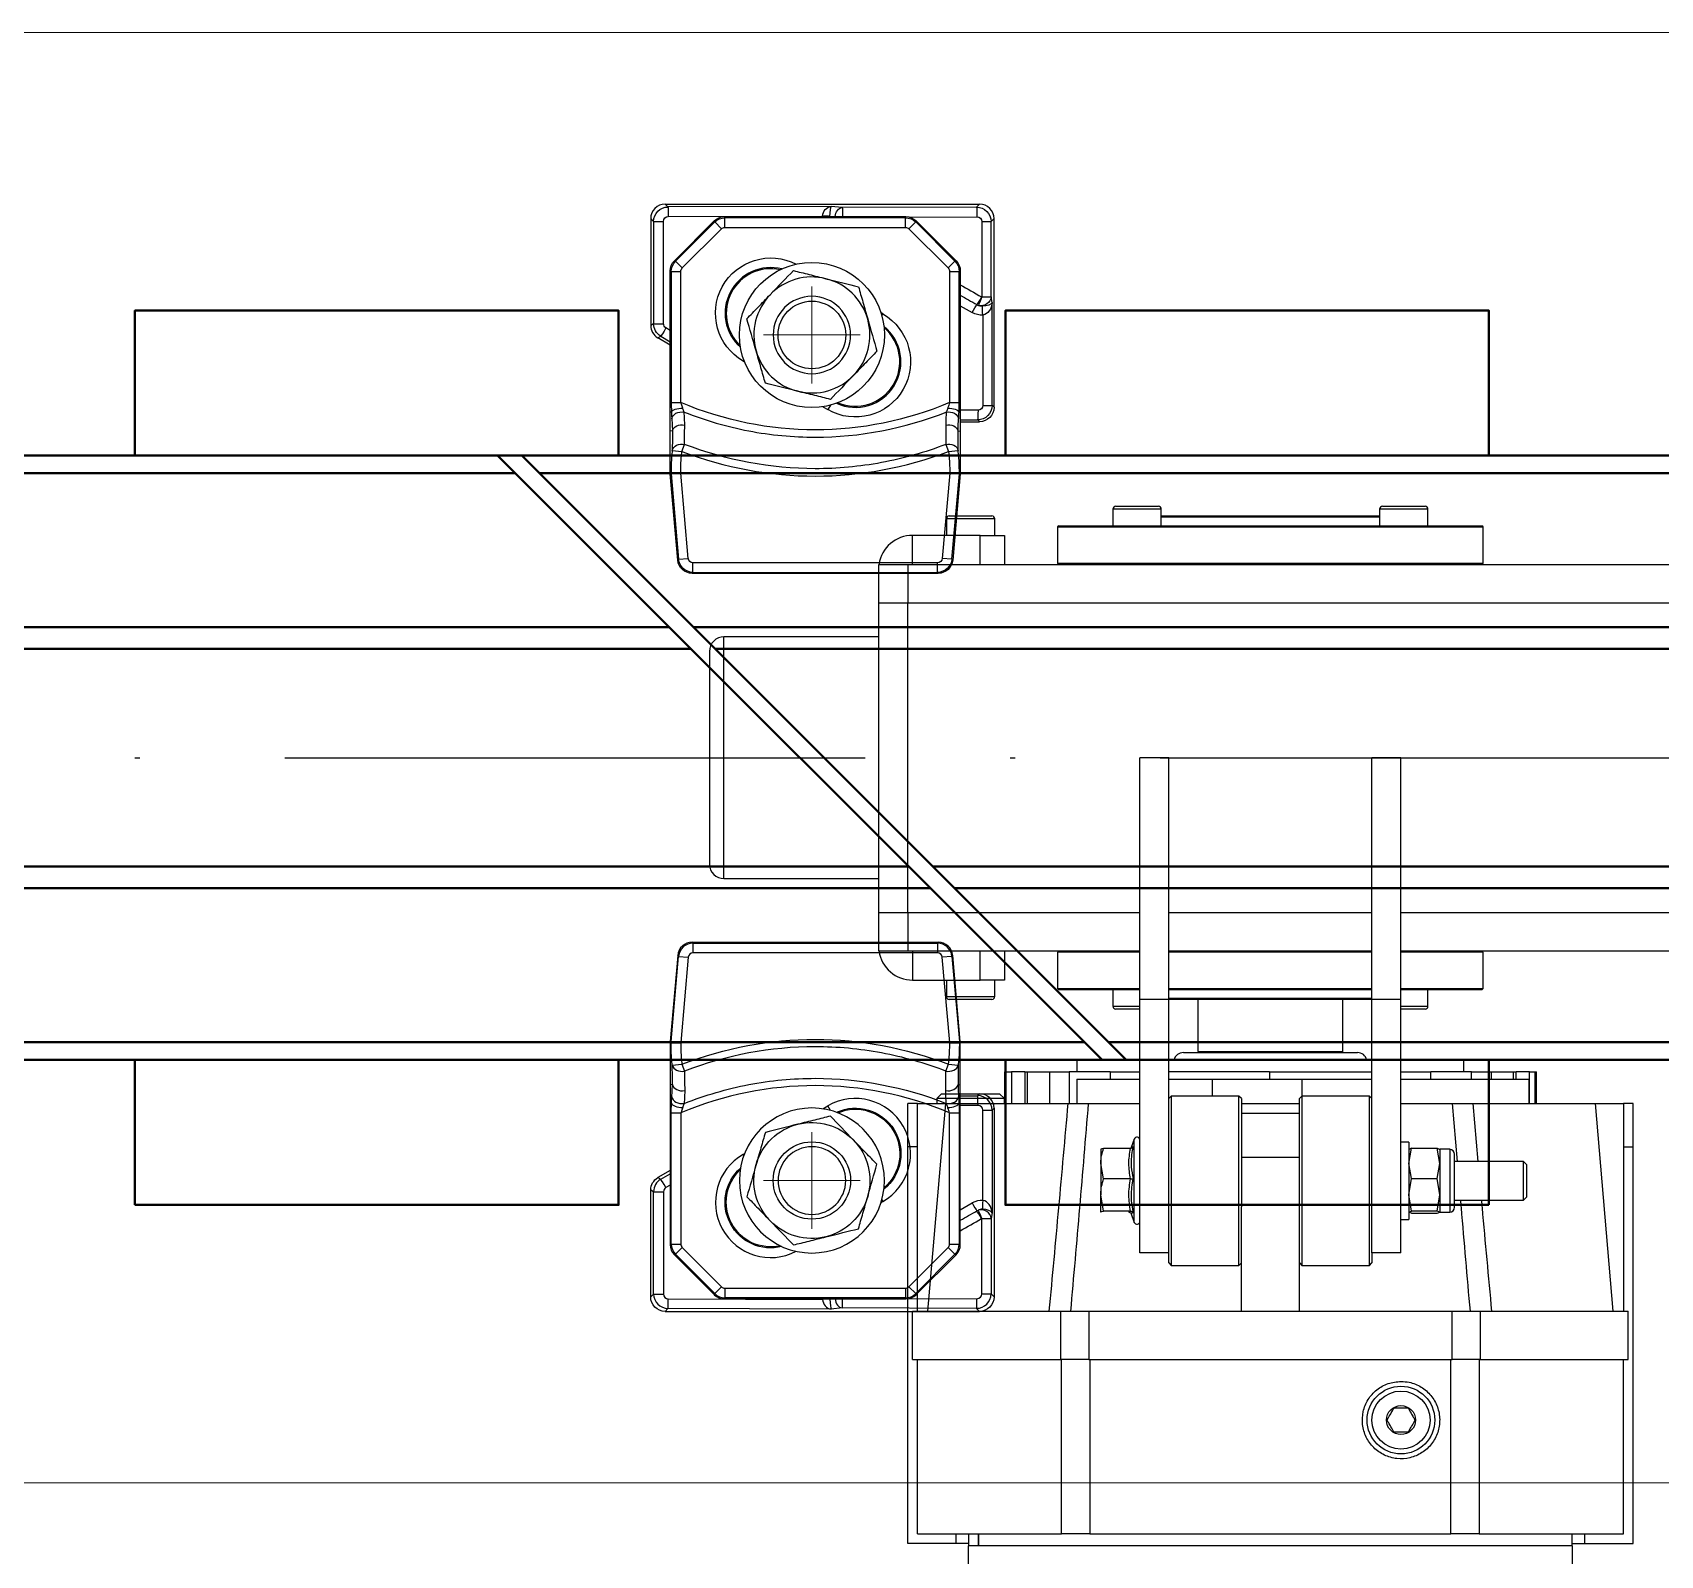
# Model space of a CAD drawing. Header units: centimetres. Extents: x 470464 to 524273, y 49611 to 59074.
# Drawn here: x 487989.63 to 488023.29, y 54391.06 to 54422.56 of the extents above; entities that cross this region are included whole.
import ezdxf

# ---------------------------------------------------------------- set-up
doc = ezdxf.new("R2010")
doc.units = ezdxf.units.CM
doc.header["$MEASUREMENT"] = 0
for name, pattern in [('1244_Aselsan_MIUM_3000$0$ACAD_ISO10W100', [18, 12, -3, 0, -3]), ('ACAD_ISO08W100', [36, 24, -3, 6, -3]), ('CHAIN', [0.3543, 0.2362, -0.0295, 0.0591, -0.0295]), ('XKITLINE00', [0])]:
    doc.linetypes.add(name, pattern=pattern)
for name, color, linetype, lineweight in [('1', 7, 'Continuous', 25), ('AAA_EKSEN', 1, 'ACAD_ISO08W100', 9), ('S-COLS-CONC', 4, 'Continuous', 40)]:
    doc.layers.add(name, color=color, linetype=linetype, lineweight=lineweight)
doc.layers.add('vinç', color=7, linetype='Continuous')

# ---------------------------------------------------------------- blocks, each defined once
blk = doc.blocks.new('DTYTJYJGHDTRHTRHTRF')
at = {"color": 2, "linetype": 'Continuous', "lineweight": 25}
for p, q in [((427135.418, 71668.991), (427135.418, 71706.499)), ((427136.218, 71706.499), (427136.218, 71668.991)), ((427142.618, 71679.191), (427142.618, 71706.499)), ((427143.418, 71706.499), (427143.418, 71679.191)), ((427147.468, 71683.991), (427146.568, 71683.991)), ((427146.568, 71683.991), (427146.568, 71683.791)), ((427146.568, 71683.791), (427150.868, 71683.791)), ((427147.468, 71683.791), (427147.468, 71683.991)), ((427155.668, 71683.991), (427147.468, 71683.991)), ((427151.868, 71683.891), (427150.868, 71683.891)), ((427150.868, 71680.825), (427150.868, 71683.891)), ((427151.868, 71680.825), (427151.868, 71683.891)), ((427155.468, 71683.791), (427151.868, 71683.791)), ((427155.468, 71680.81), (427155.468, 71683.791)), ((427155.668, 71682.991), (427155.668, 71683.991)), ((427150.868, 71683.58), (427146.568, 71683.213)), ((427146.568, 71680.674), (427146.568, 71683.213)), ((427155.668, 71682.991), (427155.468, 71682.991)), ((427155.718, 71682.733), (427155.468, 71682.733)), ((427155.718, 71682.733), (427155.468, 71682.733)), ((427155.668, 71682.733), (427155.668, 71682.991)), ((427155.718, 71682.741), (427155.718, 71670.241)), ((427156.118, 71682.741), (427155.718, 71682.741)), ((427155.718, 71682.733), (427155.718, 71670.455)), ((427145.918, 71681.96), (427145.918, 71681.991)), ((427146.568, 71681.991), (427145.918, 71681.991)), ((427145.918, 71681.96), (427146.568, 71681.96)), ((427145.918, 71681.848), (427145.918, 71681.96)), ((427146.568, 71681.848), (427145.918, 71681.848)), ((427145.918, 71681.848), (427145.918, 71681.572)), ((427146.068, 71679.191), (427146.068, 71681.842)), ((427146.568, 71681.842), (427146.068, 71681.842)), ((427147.837, 71681.791), (427147.768, 71681.722)), ((427147.768, 71681.722), (427147.768, 71680.301)), ((427148.568, 71681.722), (427147.768, 71681.722)), ((427148.499, 71681.791), (427147.837, 71681.791)), ((427148.568, 71681.722), (427148.499, 71681.791)), ((427148.568, 71680.301), (427148.568, 71681.722)), ((427145.918, 71681.52), (427145.918, 71681.572)), ((427146.068, 71681.572), (427145.918, 71681.572)), ((427145.918, 71681.057), (427145.918, 71681.52)), ((427146.068, 71681.52), (427145.918, 71681.52)), ((427145.918, 71680.651), (427145.918, 71681.057)), ((427145.918, 71681.057), (427146.068, 71681.057)), ((427134.643, 71680.891), (427134.618, 71680.866)), ((427134.618, 71672.116), (427134.618, 71680.866)), ((427134.643, 71672.091), (427134.643, 71680.891)), ((427135.393, 71680.891), (427134.643, 71680.891)), ((427135.393, 71672.091), (427135.393, 71680.891)), ((427135.393, 71680.891), (427135.418, 71680.866)), ((427135.418, 71672.116), (427135.418, 71680.866)), ((427143.443, 71680.891), (427143.418, 71680.866)), ((427143.443, 71680.891), (427143.443, 71679.191)), ((427144.193, 71680.891), (427143.443, 71680.891)), ((427144.193, 71679.191), (427144.193, 71680.891)), ((427144.218, 71680.866), (427144.193, 71680.891)), ((427144.218, 71680.866), (427144.218, 71679.7)), ((427146.568, 71680.674), (427147.768, 71680.781)), ((427150.868, 71680.825), (427151.868, 71680.825)), ((427150.868, 71680.249), (427150.868, 71680.825)), ((427151.868, 71680.825), (427151.868, 71680.249)), ((427151.868, 71680.81), (427155.468, 71680.81)), ((427155.468, 71680.81), (427155.468, 71680.224)), ((427145.668, 71679.191), (427145.668, 71680.491)), ((427145.918, 71680.491), (427145.668, 71680.491)), ((427145.918, 71680.651), (427145.918, 71679.805)), ((427146.068, 71680.651), (427145.918, 71680.651)), ((427146.568, 71680.259), (427146.568, 71680.674)), ((427147.768, 71680.36), (427146.568, 71680.259)), ((427146.568, 71679.191), (427146.568, 71680.259)), ((427147.518, 71680.199), (427148.818, 71680.199)), ((427147.518, 71680.199), (427147.518, 71679.995)), ((427148.818, 71679.995), (427148.818, 71680.199)), ((427151.868, 71680.249), (427150.868, 71680.249)), ((427150.868, 71672.733), (427150.868, 71680.249)), ((427151.868, 71672.733), (427151.868, 71680.249)), ((427155.468, 71680.224), (427151.868, 71680.224)), ((427155.468, 71672.758), (427155.468, 71680.224)), ((427134.278, 71679.749), (427134.278, 71678.816)), ((427134.618, 71679.749), (427134.278, 71679.749)), ((427144.558, 71679.749), (427144.218, 71679.749)), ((427144.218, 71679.7), (427144.218, 71679.466)), ((427144.558, 71679.191), (427144.558, 71679.749)), ((427146.068, 71679.805), (427145.918, 71679.805)), ((427145.918, 71679.191), (427145.918, 71679.805)), ((427145.918, 71679.805), (427145.918, 71679.805)), ((427146.068, 71679.805), (427145.918, 71679.805)), ((427147.81, 71679.995), (427147.497, 71679.937)), ((427147.497, 71679.937), (427147.519, 71679.995)), ((427147.497, 71679.409), (427147.497, 71679.937)), ((427147.518, 71679.995), (427147.81, 71679.995)), ((427148.123, 71679.937), (427147.81, 71679.995)), ((427147.81, 71679.995), (427148.459, 71679.995)), ((427148.459, 71679.995), (427148.123, 71679.937)), ((427148.123, 71679.409), (427148.123, 71679.937)), ((427148.459, 71679.995), (427148.817, 71679.995)), ((427148.794, 71679.937), (427148.459, 71679.995)), ((427148.817, 71679.995), (427148.794, 71679.937)), ((427148.794, 71679.937), (427148.794, 71679.409)), ((427148.84, 71679.937), (427148.817, 71679.995)), ((427148.84, 71679.409), (427148.84, 71679.937)), ((427134.218, 71678.868), (427134.218, 71679.689)), ((427144.218, 71679.466), (427144.218, 71679.191)), ((427144.618, 71679.689), (427144.618, 71679.249)), ((427147.81, 71679.351), (427147.497, 71679.409)), ((427147.497, 71679.409), (427147.519, 71679.351)), ((427148.123, 71679.409), (427147.81, 71679.351)), ((427148.459, 71679.351), (427148.123, 71679.409)), ((427148.794, 71679.409), (427148.459, 71679.351)), ((427148.817, 71679.351), (427148.794, 71679.409)), ((427148.84, 71679.409), (427148.817, 71679.351)), ((427139.418, 71679.191), (427139.418, 71678.591)), ((427144.418, 71679.191), (427139.418, 71679.191)), ((427144.418, 71679.191), (427144.418, 71678.591)), ((427148.658, 71679.191), (427144.418, 71679.191)), ((427144.618, 71679.249), (427144.618, 71679.191)), ((427147.368, 71679.351), (427148.968, 71679.351)), ((427147.368, 71679.351), (427147.368, 71679.191)), ((427148.658, 71679.191), (427148.658, 71678.591)), ((427149.658, 71679.191), (427148.658, 71679.191)), ((427148.968, 71679.191), (427148.968, 71679.351)), ((427149.658, 71679.191), (427149.658, 71678.591)), ((427134.218, 71678.809), (427134.218, 71678.868)), ((427134.278, 71678.816), (427134.278, 71678.749)), ((427134.278, 71678.749), (427134.618, 71678.749)), ((427134.418, 71674.234), (427134.418, 71678.749)), ((427134.443, 71678.749), (427134.443, 71674.234)), ((427144.418, 71678.591), (427139.418, 71678.591)), ((427142.618, 71674.391), (427142.618, 71678.591)), ((427143.418, 71678.591), (427143.418, 71674.391)), ((427143.443, 71678.591), (427143.443, 71674.391)), ((427144.193, 71674.391), (427144.193, 71678.591)), ((427144.218, 71678.591), (427144.218, 71674.391)), ((427144.393, 71674.391), (427144.393, 71678.591)), ((427148.658, 71678.591), (427144.418, 71678.591)), ((427144.418, 71678.591), (427144.418, 71674.391)), ((427145.668, 71674.391), (427145.668, 71678.591)), ((427145.918, 71676.475), (427145.918, 71678.591)), ((427146.068, 71677.141), (427146.068, 71678.591)), ((427146.468, 71678.591), (427146.418, 71678.541)), ((427146.418, 71678.541), (427146.418, 71677.141)), ((427149.918, 71678.541), (427146.418, 71678.541)), ((427149.658, 71678.591), (427148.658, 71678.591)), ((427149.658, 71678.591), (427149.868, 71678.591)), ((427149.918, 71678.541), (427149.868, 71678.591)), ((427149.918, 71677.141), (427149.918, 71678.541)), ((427145.518, 71674.691), (427145.518, 71678.291)), ((427145.493, 71677.991), (427144.418, 71677.991)), ((427145.493, 71676.491), (427145.493, 71677.991)), ((427145.518, 71677.966), (427145.493, 71677.991)), ((427146.068, 71675.288), (427146.068, 71677.141)), ((427146.068, 71677.141), (427146.419, 71677.141)), ((427146.418, 71677.141), (427146.468, 71677.091)), ((427146.418, 71677.141), (427149.918, 71677.141)), ((427148.71, 71677.091), (427146.468, 71677.091)), ((427146.568, 71675.891), (427146.568, 71677.091)), ((427146.768, 71675.891), (427146.768, 71677.091)), ((427147.681, 71675.891), (427147.681, 71677.091)), ((427150.868, 71677.091), (427148.71, 71677.091)), ((427149.868, 71677.091), (427149.918, 71677.141)), ((427145.493, 71674.991), (427145.493, 71676.491)), ((427145.918, 71676.475), (427146.068, 71676.475)), ((427145.918, 71676.475), (427145.918, 71674.391)), ((427146.468, 71675.891), (427146.418, 71675.841)), ((427146.418, 71675.841), (427146.418, 71674.441)), ((427149.918, 71675.841), (427146.418, 71675.841)), ((427146.468, 71675.891), (427148.71, 71675.891)), ((427150.868, 71675.891), (427148.71, 71675.891)), ((427149.918, 71675.841), (427149.868, 71675.891)), ((427149.918, 71674.441), (427149.918, 71675.841)), ((427144.418, 71674.991), (427145.493, 71674.991)), ((427145.493, 71674.991), (427145.518, 71675.016)), ((427146.068, 71674.391), (427146.068, 71675.288)), ((427146.068, 71675.288), (427146.418, 71675.288)), ((427139.418, 71674.391), (427139.418, 71673.791)), ((427144.418, 71674.391), (427139.418, 71674.391)), ((427144.418, 71674.391), (427144.418, 71673.791)), ((427148.658, 71674.391), (427144.418, 71674.391)), ((427146.418, 71674.441), (427146.468, 71674.391)), ((427146.418, 71674.441), (427149.918, 71674.441)), ((427148.658, 71674.391), (427148.658, 71673.791)), ((427149.658, 71674.391), (427148.658, 71674.391)), ((427149.658, 71674.391), (427149.658, 71673.791)), ((427149.868, 71674.391), (427149.658, 71674.391)), ((427149.868, 71674.391), (427149.918, 71674.441)), ((427134.218, 71673.353), (427134.218, 71674.174)), ((427134.278, 71674.234), (427134.278, 71673.301)), ((427134.618, 71674.234), (427134.278, 71674.234)), ((427144.418, 71673.791), (427139.418, 71673.791)), ((427142.618, 71668.991), (427142.618, 71673.791)), ((427143.418, 71673.791), (427143.418, 71668.991)), ((427143.443, 71673.791), (427143.443, 71672.091)), ((427144.193, 71672.091), (427144.193, 71673.791)), ((427144.218, 71673.791), (427144.218, 71673.517)), ((427148.658, 71673.791), (427144.418, 71673.791)), ((427144.558, 71673.734), (427144.558, 71673.791)), ((427144.558, 71673.234), (427144.558, 71673.734)), ((427144.618, 71673.791), (427144.618, 71673.294)), ((427145.668, 71672.491), (427145.668, 71673.791)), ((427145.918, 71673.175), (427145.918, 71673.791)), ((427146.068, 71672.491), (427146.068, 71673.791)), ((427146.568, 71672.724), (427146.568, 71673.791)), ((427149.029, 71673.675), (427147.308, 71673.675)), ((427147.308, 71673.675), (427147.482, 71673.611)), ((427149.658, 71673.791), (427148.658, 71673.791)), ((427148.854, 71673.611), (427149.029, 71673.675)), ((427134.218, 71673.294), (427134.218, 71673.353)), ((427144.218, 71673.517), (427144.218, 71673.283)), ((427147.484, 71673.616), (427147.482, 71673.614)), ((427147.498, 71673.598), (427147.498, 71673.039)), ((427148.127, 71673.598), (427148.127, 71673.039)), ((427148.796, 71673.598), (427148.796, 71673.039)), ((427134.278, 71673.301), (427134.278, 71673.234)), ((427134.278, 71673.234), (427134.618, 71673.234)), ((427144.218, 71673.283), (427144.218, 71672.116)), ((427144.218, 71673.234), (427144.558, 71673.234)), ((427145.918, 71673.175), (427146.068, 71673.175)), ((427145.918, 71673.175), (427145.918, 71672.332)), ((427147.517, 71672.982), (427147.518, 71672.981)), ((427147.519, 71672.981), (427147.812, 71672.981)), ((427148.127, 71673.039), (427147.812, 71672.981)), ((427147.812, 71672.981), (427148.461, 71672.981)), ((427148.796, 71673.039), (427148.461, 71672.981)), ((427148.817, 71672.981), (427148.461, 71672.981)), ((427148.819, 71672.986), (427148.817, 71672.981)), ((427148.818, 71672.981), (427148.819, 71672.982)), ((427146.568, 71672.308), (427146.568, 71672.724)), ((427150.868, 71672.733), (427151.868, 71672.733)), ((427150.868, 71672.157), (427150.868, 71672.733)), ((427151.868, 71672.758), (427155.468, 71672.758)), ((427151.868, 71672.733), (427151.868, 71672.157)), ((427155.468, 71672.758), (427155.468, 71672.172)), ((427145.668, 71672.491), (427145.918, 71672.491)), ((427145.918, 71672.332), (427146.568, 71672.332)), ((427145.918, 71671.926), (427145.918, 71672.332)), ((427146.068, 71672.491), (427146.568, 71672.491)), ((427146.568, 71669.769), (427146.568, 71672.308)), ((427134.618, 71672.116), (427134.643, 71672.091)), ((427134.643, 71672.091), (427135.393, 71672.091)), ((427135.418, 71672.116), (427135.393, 71672.091)), ((427143.418, 71672.116), (427143.443, 71672.091)), ((427143.443, 71672.091), (427144.193, 71672.091)), ((427144.193, 71672.091), (427144.218, 71672.116)), ((427151.868, 71672.157), (427150.868, 71672.157)), ((427150.868, 71669.091), (427150.868, 71672.157)), ((427155.468, 71672.172), (427151.868, 71672.172)), ((427151.868, 71669.091), (427151.868, 71672.157)), ((427155.468, 71669.191), (427155.468, 71672.172)), ((427146.568, 71671.926), (427145.918, 71671.926)), ((427145.918, 71671.462), (427145.918, 71671.926)), ((427145.918, 71671.462), (427146.568, 71671.462)), ((427145.918, 71671.411), (427145.918, 71671.462)), ((427145.918, 71671.411), (427145.918, 71671.135)), ((427145.918, 71671.411), (427146.568, 71671.411)), ((427134.818, 71670.991), (427135.418, 71670.991)), ((427134.818, 71670.491), (427134.818, 71670.991)), ((427143.418, 71670.991), (427144.018, 71670.991)), ((427144.018, 71670.991), (427144.018, 71670.491)), ((427145.918, 71671.135), (427146.568, 71671.135)), ((427145.918, 71671.023), (427145.918, 71671.135)), ((427146.568, 71671.023), (427145.918, 71671.023)), ((427145.918, 71670.991), (427145.918, 71671.023)), ((427145.918, 71670.991), (427146.468, 71670.991)), ((427146.468, 71670.991), (427146.368, 71670.891)), ((427146.468, 71670.991), (427146.468, 71669.591)), ((427146.568, 71670.991), (427146.468, 71670.991)), ((427134.418, 71669.91), (427134.418, 71670.731)), ((427134.478, 71670.791), (427134.478, 71669.858)), ((427134.818, 71670.791), (427134.478, 71670.791)), ((427144.358, 71670.791), (427144.018, 71670.791)), ((427144.358, 71670.724), (427144.358, 71670.791)), ((427144.358, 71669.791), (427144.358, 71670.724)), ((427144.418, 71670.731), (427144.418, 71670.672)), ((427144.418, 71670.672), (427144.418, 71669.851)), ((427146.368, 71669.691), (427146.368, 71670.891)), ((427135.418, 71670.491), (427134.818, 71670.491)), ((427134.818, 71670.491), (427134.818, 71669.091)), ((427144.018, 71670.491), (427143.418, 71670.491)), ((427144.018, 71669.091), (427144.018, 71670.491)), ((427155.468, 71670.455), (427155.718, 71670.455)), ((427155.468, 71670.448), (427155.718, 71670.448)), ((427155.468, 71670.25), (427155.718, 71670.25)), ((427155.668, 71669.991), (427155.468, 71669.991)), ((427155.668, 71670.25), (427155.668, 71669.991)), ((427155.668, 71669.991), (427155.668, 71668.991)), ((427155.718, 71670.241), (427156.118, 71670.241)), ((427134.418, 71669.851), (427134.418, 71669.91)), ((427134.478, 71669.858), (427134.478, 71669.791)), ((427134.478, 71669.791), (427134.818, 71669.791)), ((427144.018, 71669.791), (427144.358, 71669.791)), ((427146.368, 71669.691), (427146.468, 71669.591)), ((427146.568, 71669.769), (427150.868, 71669.403)), ((427146.468, 71669.591), (427146.568, 71669.591)), ((427135.418, 71669.091), (427134.818, 71669.091)), ((427135.418, 71668.391), (427135.418, 71668.991)), ((427135.418, 71668.991), (427136.218, 71668.991)), ((427136.218, 71668.991), (427136.218, 71668.391)), ((427142.618, 71668.991), (427136.218, 71668.991)), ((427142.618, 71668.391), (427142.618, 71668.991)), ((427142.618, 71668.991), (427143.418, 71668.991)), ((427143.418, 71669.091), (427144.018, 71669.091)), ((427143.418, 71668.991), (427143.418, 71668.391)), ((427150.868, 71669.191), (427146.568, 71669.191)), ((427146.568, 71669.191), (427146.568, 71668.991)), ((427147.468, 71668.991), (427146.568, 71668.991)), ((427147.468, 71669.191), (427147.468, 71668.991)), ((427155.668, 71668.991), (427147.468, 71668.991)), ((427151.868, 71669.091), (427150.868, 71669.091)), ((427155.468, 71669.191), (427151.868, 71669.191)), ((427136.218, 71668.391), (427135.418, 71668.391)), ((427142.618, 71668.391), (427136.218, 71668.391)), ((427136.918, 71668.391), (427136.918, 71665.191)), ((427141.918, 71665.191), (427141.918, 71668.391)), ((427143.418, 71668.391), (427142.618, 71668.391)), ((427137.047, 71665.191), (427136.918, 71665.191)), ((427141.918, 71665.191), (427137.047, 71665.191)), ((427137.218, 71664.891), (427137.332, 71664.891)), ((427137.332, 71664.891), (427141.618, 71664.891))]:
    blk.add_line(p, q, dxfattribs=at)
for radius in [0.7, 0.6, 0.3]:
    blk.add_circle((427153.118, 71679.191), radius, dxfattribs=at)
for centre, radius, start, end in [((427147.62, 71680.199), 0.102, 90, 180), ((427148.716, 71680.199), 0.102, 0, 90), ((427134.278, 71679.689), 0.06, 90, 180), ((427144.558, 71679.689), 0.06, 0, 90), ((427134.278, 71678.809), 0.06, 180, 270), ((427145.718, 71678.291), 0.2, 104.4775, 180), ((427145.718, 71674.691), 0.2, 180, 255.5225), ((427134.278, 71674.174), 0.06, 90, 180), ((427147.328, 71673.731), 0.06, 90, 250), ((427149.008, 71673.731), 0.06, 290, 90), ((427134.278, 71673.294), 0.06, 180, 270), ((427144.558, 71673.294), 0.06, 270, 0), ((427134.478, 71670.731), 0.06, 90, 180), ((427144.358, 71670.731), 0.06, 0, 90), ((427134.478, 71669.851), 0.06, 180, 270), ((427144.358, 71669.851), 0.06, 270, 0), ((427135.518, 71669.091), 0.7, 180, 261.7868), ((427143.318, 71669.091), 0.7, 278.2132, 0), ((427137.218, 71665.191), 0.3, 180, 270), ((427141.618, 71665.191), 0.3, 270, 0)]:
    blk.add_arc(centre, radius, start, end, dxfattribs=at)
for points, knots in [([(427146.568, 71683.213), (427146.568, 71683.253), (427146.568, 71683.331), (427146.568, 71683.443), (427146.568, 71683.545), (427146.568, 71683.66), (427146.568, 71683.768), (427146.568, 71683.783), (427146.568, 71683.791)], [0, 0, 0, 0, 0.125226, 0.250513, 0.375031, 0.500778, 0.749925, 1, 1, 1, 1]), ([(427148.568, 71680.853), (427148.621, 71680.857), (427149.388, 71680.926), (427150.155, 71680.998), (427150.868, 71681.064)], [0, 0, 0, 0, 0.069393, 1, 1, 1, 1]), ([(427150.868, 71680.625), (427150.155, 71680.563), (427149.388, 71680.496), (427148.621, 71680.431), (427148.568, 71680.427)], [0, 0, 0, 0, 0.93061, 1, 1, 1, 1]), ([(427148.413, 71680.301), (427148.348, 71680.301), (427148.248, 71680.301), (427148.103, 71680.301), (427147.993, 71680.301), (427147.891, 71680.301), (427147.774, 71680.301), (427147.668, 71680.301), (427147.619, 71680.301), (427147.622, 71680.301), (427147.623, 71680.301)], [0, 0, 0, 0, 0.185008, 0.284601, 0.386308, 0.488014, 0.587607, 0.772615, 0.957624, 1, 1, 1, 1]), ([(427148.714, 71680.301), (427148.714, 71680.301), (427148.715, 71680.301), (427148.691, 71680.301), (427148.645, 71680.301), (427148.561, 71680.301), (427148.471, 71680.301), (427148.413, 71680.301)], [0, 0, 0, 0, 0.10494, 0.291479, 0.478017, 0.660679, 1, 1, 1, 1]), ([(427152.318, 71679.191), (427152.327, 71679.101), (427152.345, 71678.921), (427152.483, 71678.681), (427152.687, 71678.499), (427152.94, 71678.396), (427153.213, 71678.382), (427153.476, 71678.459), (427153.698, 71678.618), (427153.855, 71678.842), (427153.929, 71679.105), (427153.912, 71679.379), (427153.805, 71679.631), (427153.62, 71679.834), (427153.379, 71679.964), (427153.108, 71680.006), (427152.84, 71679.957), (427152.602, 71679.823), (427152.424, 71679.617), (427152.331, 71679.394), (427152.322, 71679.248), (427152.318, 71679.191)], [0, 0, 0, 0, 0.053787, 0.107578, 0.161294, 0.214927, 0.268512, 0.322079, 0.375654, 0.429265, 0.482947, 0.536728, 0.590596, 0.644473, 0.698243, 0.751831, 0.805278, 0.858726, 0.912316, 0.966087, 1, 1, 1, 1]), ([(427152.868, 71679.336), (427152.904, 71679.356), (427152.965, 71679.392), (427153.054, 71679.443), (427153.099, 71679.469), (427153.118, 71679.48)], [0, 0, 0, 0, 0.439126, 0.751374, 1, 1, 1, 1]), ([(427153.118, 71679.48), (427153.154, 71679.459), (427153.215, 71679.424), (427153.304, 71679.373), (427153.349, 71679.347), (427153.368, 71679.336)], [0, 0, 0, 0, 0.439126, 0.751374, 1, 1, 1, 1]), ([(427152.868, 71679.047), (427152.868, 71679.064), (427152.868, 71679.111), (427152.868, 71679.199), (427152.868, 71679.281), (427152.868, 71679.324), (427152.868, 71679.336)], [0, 0, 0, 0, 0.184931, 0.519846, 0.871444, 1, 1, 1, 1]), ([(427153.118, 71678.903), (427153.082, 71678.923), (427153.021, 71678.959), (427152.932, 71679.01), (427152.888, 71679.036), (427152.868, 71679.047)], [0, 0, 0, 0, 0.439126, 0.751374, 1, 1, 1, 1]), ([(427153.368, 71679.047), (427153.332, 71679.026), (427153.271, 71678.991), (427153.182, 71678.94), (427153.138, 71678.914), (427153.118, 71678.903)], [0, 0, 0, 0, 0.439126, 0.751374, 1, 1, 1, 1]), ([(427153.368, 71679.336), (427153.368, 71679.324), (427153.368, 71679.281), (427153.368, 71679.199), (427153.368, 71679.111), (427153.368, 71679.064), (427153.368, 71679.047)], [0, 0, 0, 0, 0.128556, 0.480154, 0.815069, 1, 1, 1, 1]), ([(427147.482, 71673.614), (427147.481, 71673.614), (427147.476, 71673.608), (427147.469, 71673.63), (427147.462, 71673.65)], [0, 0, 0, 0, 0.074175, 1, 1, 1, 1]), ([(427147.462, 71673.65), (427147.49, 71673.644), (427147.628, 71673.615), (427147.853, 71673.599), (427148.044, 71673.635), (427148.124, 71673.65)], [0, 0, 0, 0, 0.125752, 0.631058, 1, 1, 1, 1]), ([(427147.462, 71673.65), (427147.462, 71673.65), (427147.467, 71673.647), (427147.477, 71673.642), (427147.489, 71673.629), (427147.497, 71673.614), (427147.498, 71673.603), (427147.498, 71673.598)], [0, 0, 0, 0, 0.006713, 0.267679, 0.528689, 0.76386, 1, 1, 1, 1]), ([(427148.124, 71673.65), (427148.153, 71673.644), (427148.3, 71673.615), (427148.538, 71673.599), (427148.744, 71673.635), (427148.83, 71673.65)], [0, 0, 0, 0, 0.125752, 0.631058, 1, 1, 1, 1]), ([(427148.127, 71673.598), (427148.126, 71673.603), (427148.126, 71673.614), (427148.126, 71673.629), (427148.125, 71673.642), (427148.125, 71673.647), (427148.124, 71673.65), (427148.124, 71673.65)], [0, 0, 0, 0, 0.23614, 0.471311, 0.732321, 0.993287, 1, 1, 1, 1]), ([(427148.796, 71673.598), (427148.797, 71673.603), (427148.798, 71673.614), (427148.805, 71673.629), (427148.816, 71673.642), (427148.825, 71673.647), (427148.83, 71673.65), (427148.83, 71673.65)], [0, 0, 0, 0, 0.23614, 0.471311, 0.732321, 0.993287, 1, 1, 1, 1]), ([(427148.83, 71673.65), (427148.832, 71673.644), (427148.838, 71673.618), (427148.846, 71673.617), (427148.853, 71673.616)], [0, 0, 0, 0, 0.22951, 1, 1, 1, 1]), ([(427147.482, 71673.616), (427147.489, 71673.611), (427147.5, 71673.604), (427147.499, 71673.605), (427147.498, 71673.606)], [0, 0, 0, 0, 0.667309, 1, 1, 1, 1]), ([(427148.127, 71673.598), (427148.023, 71673.581), (427147.814, 71673.546), (427147.605, 71673.58), (427147.498, 71673.598)], [0, 0, 0, 0, 0.492207, 1, 1, 1, 1]), ([(427148.796, 71673.598), (427148.686, 71673.581), (427148.463, 71673.546), (427148.24, 71673.58), (427148.127, 71673.598)], [0, 0, 0, 0, 0.492207, 1, 1, 1, 1]), ([(427148.838, 71673.598), (427148.831, 71673.581), (427148.817, 71673.546), (427148.803, 71673.58), (427148.796, 71673.598)], [0, 0, 0, 0, 0.492207, 1, 1, 1, 1]), ([(427148.838, 71673.606), (427148.837, 71673.606), (427148.836, 71673.606), (427148.849, 71673.612), (427148.855, 71673.614)], [0, 0, 0, 0, 0.557977, 1, 1, 1, 1]), ([(427147.812, 71672.981), (427147.805, 71672.981), (427147.699, 71672.982), (427147.595, 71673.012), (427147.498, 71673.039)], [0, 0, 0, 0, 0.0702148, 1, 1, 1, 1]), ([(427147.498, 71673.039), (427147.504, 71673.016), (427147.51, 71672.985), (427147.518, 71672.982), (427147.519, 71672.981)], [0, 0, 0, 0, 0.758149, 1, 1, 1, 1]), ([(427148.461, 71672.981), (427148.453, 71672.981), (427148.34, 71672.982), (427148.23, 71673.012), (427148.127, 71673.039)], [0, 0, 0, 0, 0.0702148, 1, 1, 1, 1]), ([(427148.817, 71672.981), (427148.816, 71672.982), (427148.808, 71672.985), (427148.802, 71673.016), (427148.796, 71673.039)], [0, 0, 0, 0, 0.2418514, 1, 1, 1, 1]), ([(427146.568, 71672.724), (427147.288, 71672.664), (427148.722, 71672.544), (427150.155, 71672.419), (427150.868, 71672.357)], [0, 0, 0, 0, 0.5022204, 1, 1, 1, 1]), ([(427150.868, 71671.918), (427150.155, 71671.984), (427148.721, 71672.118), (427147.288, 71672.245), (427146.568, 71672.308)], [0, 0, 0, 0, 0.497768, 1, 1, 1, 1]), ([(427146.568, 71669.191), (427146.568, 71669.199), (427146.568, 71669.215), (427146.568, 71669.322), (427146.568, 71669.438), (427146.568, 71669.54), (427146.568, 71669.651), (427146.568, 71669.73), (427146.568, 71669.769)], [0, 0, 0, 0, 0.249437, 0.49859, 0.624333, 0.748954, 0.874481, 1, 1, 1, 1])]:
    blk.add_open_spline(points, degree=3, knots=knots, dxfattribs=at)
blk = doc.blocks.new('fdtrhrghrtsehserhtr')
at = {"layer": 'vinç', "color": 0}
blk.add_blockref('DTYTJYJGHDTRHTRHTRF', (0, 0), dxfattribs=at)
blk = doc.blocks.new('sfsdsggssg')
at = {"layer": '1', "color": 2, "linetype": 'Continuous'}
for p, q in [((1145.841, -34639.582), (1145.988, -34639.328)), ((1146.022, -34639.387), (1145.908, -34639.582)), ((1145.988, -34639.328), (1146.022, -34639.387)), ((1146.281, -34639.239), (1146.247, -34639.18)), ((1148.456, -34639.18), (1146.247, -34639.18)), ((1148.398, -34639.238), (1146.281, -34639.239)), ((1148.456, -34639.18), (1148.398, -34639.238)), ((1141.412, -34639.756), (1141.393, -34639.739)), ((1141.394, -34639.739), (1143.174, -34639.583)), ((1143.175, -34639.602), (1141.412, -34639.756)), ((1143.175, -34639.602), (1143.193, -34639.8)), ((1143.202, -34639.601), (1143.201, -34639.8)), ((1143.565, -34639.616), (1143.544, -34639.814)), ((1143.565, -34639.616), (1143.568, -34639.582)), ((1143.662, -34639.626), (1143.565, -34639.616)), ((1143.568, -34639.582), (1144.068, -34639.582)), ((1143.662, -34639.626), (1143.641, -34639.825)), ((1144.063, -34639.628), (1144.068, -34639.582)), ((1144.451, -34639.582), (1147.373, -34639.582)), ((1144.451, -34639.609), (1144.451, -34639.582)), ((1147.364, -34639.605), (1144.65, -34639.605)), ((1144.65, -34639.605), (1144.65, -34639.804)), ((1146.144, -34639.582), (1146.195, -34639.494)), ((1146.281, -34639.445), (1148.398, -34639.444)), ((1147.374, -34639.582), (1147.364, -34639.605)), ((1147.364, -34639.605), (1147.364, -34639.804)), ((1147.435, -34639.833), (1147.575, -34639.692)), ((1147.575, -34639.692), (1147.585, -34639.669)), ((1148.387, -34640.504), (1147.575, -34639.692)), ((1147.585, -34639.669), (1148.41, -34640.494)), ((1148.498, -34639.543), (1148.508, -34642.731)), ((1148.697, -34639.536), (1148.755, -34639.478)), ((1148.707, -34642.912), (1148.697, -34639.536)), ((1148.755, -34639.478), (1148.755, -34645.981)), ((1141.12, -34640.036), (1141.139, -34640.054)), ((1141.12, -34640.037), (1141.12, -34645.126)), ((1141.139, -34640.054), (1141.338, -34640.054)), ((1141.139, -34640.054), (1141.139, -34645.11)), ((1141.338, -34645.11), (1141.338, -34640.054)), ((1141.412, -34639.756), (1141.429, -34639.955)), ((1141.429, -34639.955), (1143.193, -34639.8)), ((1143.544, -34639.814), (1143.641, -34639.825)), ((1143.641, -34639.825), (1143.786, -34639.88)), ((1144.65, -34639.804), (1147.364, -34639.804)), ((1147.435, -34639.833), (1148.246, -34640.645)), ((1148.246, -34640.645), (1148.387, -34640.504)), ((1148.275, -34640.715), (1148.275, -34644.448)), ((1148.275, -34640.715), (1148.474, -34640.715)), ((1148.41, -34640.494), (1148.387, -34640.504)), ((1148.474, -34640.715), (1148.497, -34640.706)), ((1148.474, -34644.448), (1148.474, -34640.715)), ((1148.497, -34640.706), (1148.497, -34644.458)), ((1145.509, -34641.092), (1145.493, -34641.12)), ((1145.509, -34641.092), (1145.532, -34641.105)), ((1144.566, -34642.736), (1144.505, -34642.843)), ((1144.599, -34642.897), (1144.505, -34642.843)), ((1148.684, -34643.141), (1148.707, -34642.912)), ((1148.693, -34645.919), (1148.684, -34643.141)), ((1146.45, -34643.959), (1146.486, -34643.98)), ((1146.486, -34643.98), (1146.508, -34643.942)), ((1148.275, -34644.448), (1148.474, -34644.448)), ((1148.497, -34644.458), (1148.474, -34644.448)), ((1148.246, -34644.519), (1147.435, -34645.33)), ((1147.575, -34645.471), (1148.387, -34644.66)), ((1148.41, -34644.669), (1147.585, -34645.494)), ((1148.246, -34644.519), (1148.387, -34644.66)), ((1148.387, -34644.66), (1148.41, -34644.669)), ((1148.489, -34644.527), (1148.494, -34645.926)), ((1141.139, -34645.11), (1141.12, -34645.127)), ((1141.139, -34645.11), (1141.338, -34645.11)), ((1141.393, -34645.425), (1141.412, -34645.407)), ((1143.174, -34645.581), (1141.394, -34645.425)), ((1141.412, -34645.407), (1141.429, -34645.209)), ((1141.412, -34645.407), (1143.175, -34645.562)), ((1143.193, -34645.363), (1141.429, -34645.209)), ((1143.175, -34645.562), (1143.193, -34645.363)), ((1143.201, -34645.363), (1143.202, -34645.563)), ((1143.641, -34645.339), (1143.544, -34645.349)), ((1143.544, -34645.349), (1143.565, -34645.547)), ((1143.786, -34645.284), (1143.641, -34645.339)), ((1143.641, -34645.339), (1143.662, -34645.537)), ((1144.65, -34645.359), (1144.65, -34645.559)), ((1147.364, -34645.359), (1144.65, -34645.359)), ((1147.364, -34645.359), (1147.364, -34645.559)), ((1147.435, -34645.33), (1147.575, -34645.471)), ((1143.565, -34645.547), (1143.662, -34645.537)), ((1143.565, -34645.547), (1143.568, -34645.582)), ((1144.068, -34645.582), (1143.568, -34645.582)), ((1144.063, -34645.535), (1144.068, -34645.582)), ((1144.255, -34645.582), (1144.255, -34645.981)), ((1144.296, -34645.582), (1144.295, -34645.941)), ((1144.451, -34645.555), (1144.451, -34645.582)), ((1147.373, -34645.582), (1144.451, -34645.582)), ((1144.495, -34645.948), (1144.496, -34645.582)), ((1144.65, -34645.559), (1147.364, -34645.559)), ((1146.653, -34645.582), (1146.513, -34645.827)), ((1147.364, -34645.559), (1147.374, -34645.582)), ((1147.585, -34645.494), (1147.575, -34645.471)), ((1144.295, -34645.941), (1144.255, -34645.981)), ((1146.462, -34646.048), (1144.594, -34646.048)), ((1146.836, -34646.026), (1146.836, -34646.218)), ((1148.394, -34646.026), (1146.836, -34646.026)), ((1148.394, -34646.026), (1148.394, -34646.218)), ((1148.755, -34645.981), (1148.693, -34645.919)), ((1144.554, -34646.28), (1144.593, -34646.24)), ((1144.554, -34646.28), (1148.456, -34646.28)), ((1144.593, -34646.24), (1146.718, -34646.241)), ((1146.718, -34646.241), (1146.836, -34646.218)), ((1146.836, -34646.218), (1148.394, -34646.218)), ((1148.394, -34646.218), (1148.456, -34646.28))]:
    blk.add_line(p, q, dxfattribs=at)
for radius in [1.5, 0.7]:
    blk.add_circle((1146.049, -34642.513), radius, dxfattribs=at)
at = {"layer": '1', "color": 2, "linetype": 'Continuous', "extrusion": (0, 0, -1)}
blk.add_circle((-1146.049, -34642.513), 0.8, dxfattribs=at)
for centre, start, end in [((-1146.5, -34641.661), 29.8539, 207.4717), ((-1145.495, -34643.411), 209.8539, 29.8539)]:
    blk.add_arc(centre, 1.142, start, end, dxfattribs=at)
at = {"layer": '1', "color": 2, "linetype": 'Continuous'}
for centre, radius, start, end in [((1146.5, -34641.661), 0.943, 345.8258, 138.463), ((1146.5, -34641.661), 0.92, 347.6089, 136.677), ((1146.049, -34642.513), 1.2, 106, 166), ((1146.049, -34642.513), 1.2, 46, 106), ((1146.049, -34642.513), 1.2, 346, 46), ((1146.049, -34642.513), 1.2, 166, 226), ((1145.495, -34643.411), 0.943, 155.4674, 321.1742), ((1145.495, -34643.411), 0.92, 156.9271, 319.7145), ((1146.049, -34642.513), 1.2, 286, 346), ((1146.049, -34642.513), 1.2, 226, 286)]:
    blk.add_arc(centre, radius, start, end, dxfattribs=at)
for centre, major_axis, ratio, start_param, end_param in [((1146.248, -34639.481), (-0.15, 0.261), 0.994945, 5.763279, 6.803091), ((1148.454, -34639.481), (0.214, 0.214), 0.992433, 5.501585, 7.064785), ((1152.198, -34642.582), (-9.067, 0), 0.918737, 5.945855, 6.620515), ((1148.454, -34645.978), (-0.214, 0.214), 0.992433, 2.359993, 3.923193)]:
    blk.add_ellipse(centre, major_axis=major_axis, ratio=ratio, start_param=start_param, end_param=end_param, dxfattribs=at)
at = {"layer": '1', "color": 2, "linetype": 'Continuous', "extrusion": (0, 0, -1)}
for centre, major_axis, ratio, start_param, end_param in [((1146.281, -34639.538), (0.271, 0.128), 0.997202, 4.110755, 5.150568), ((1146.194, -34639.487), (-0.173, 0.101), 0.027764, 4.691233, 6.195885), ((1146.281, -34639.438), (0, 0.2), 0.004243, 0.087267, 1.605444), ((1148.398, -34639.437), (0, 0.2), 0.004243, 0.087267, 1.605444), ((1148.397, -34639.537), (-0.243, 0.175), 0.996422, 0.949848, 2.513048), ((1141.421, -34640.038), (-0.222, 0.204), 0.995811, 5.544902, 7.021469), ((1143.641, -34639.825), (0.001, 0.2), 0.752836, 0.132804, 1.847295), ((1144.042, -34639.826), (0.001, 0.2), 0.752479, 0.132721, 1.852962), ((1144.31, -34639.815), (-0.014, 0.199), 0.74106, 0.130215, 1.915333), ((1144.451, -34639.808), (-0.008, 0.2), 0.422896, 0.096328, 1.761115), ((1146.282, -34639.545), (-0.0748, 0.0667), 0.997721, 6.084759, 7.124571), ((1147.364, -34639.904), (-0.277, 0.115), 0.998522, 1.179673, 1.96192), ((1147.373, -34639.882), (0.115, 0.278), 0.997326, 5.892062, 6.674309), ((1148.398, -34639.544), (0.0889, 0.0469), 0.994028, 5.200197, 6.763397), ((1148.498, -34639.536), (0.2, 0.001), 0.034652, 0.087319, 1.566648), ((1141.439, -34640.055), (0.203, 0.221), 0.997694, 3.974105, 5.450673), ((1141.439, -34640.055), (0.0742, -0.068), 0.993033, 2.403309, 3.879876), ((1152.492, -34642.582), (-8.405, 0), 0.918737, 5.915201, 6.65117), ((1147.364, -34639.904), (0.0384, 0.0928), 0.995546, 5.892062, 6.674309), ((1148.175, -34640.715), (-0.0928, -0.0384), 0.995546, 2.750469, 3.532716), ((1148.175, -34640.715), (-0.115, 0.277), 0.998522, 1.179673, 1.96192), ((1148.197, -34640.706), (0.278, 0.115), 0.997326, 5.892062, 6.674309), ((1148.473, -34643.248), (0.056, 0.516), 0.770786, 6.203754, 6.230389), ((1148.509, -34642.738), (0.008, 0.2), 0.005639, 3.866293, 4.746837), ((1148.508, -34642.912), (-0.188, 0.076), 0.878606, 1.230281, 2.70961), ((1148.485, -34643.141), (0.199, -0.02), 0.74823, 4.69971, 6.151435), ((1148.508, -34642.912), (-0.201, 0.003), 0.124494, 1.540952, 3.020281), ((1148.485, -34643.141), (-0.2, -0.001), 0.034899, 3.228912, 4.651252), ((1148.175, -34644.448), (0.0928, -0.0384), 0.995546, 5.892062, 6.674309), ((1148.175, -34644.448), (0.115, 0.277), 0.998522, 1.179673, 1.96192), ((1148.197, -34644.457), (-0.278, 0.115), 0.997326, 2.750469, 3.532716), ((1141.421, -34645.125), (0.222, 0.204), 0.995811, 2.403309, 3.879876), ((1141.439, -34645.109), (-0.203, 0.221), 0.997694, 3.974105, 5.450673), ((1141.439, -34645.109), (0.0742, 0.068), 0.993033, 2.403309, 3.879876), ((1143.641, -34645.339), (-0.001, 0.2), 0.752836, 1.294298, 3.008789), ((1144.042, -34645.337), (-0.001, 0.2), 0.752479, 1.288631, 3.008872), ((1144.31, -34645.348), (0.014, 0.199), 0.74106, 1.22626, 3.011378), ((1144.451, -34645.356), (0.008, 0.2), 0.422896, 1.380478, 3.045264), ((1147.364, -34645.259), (0.0384, -0.0928), 0.995546, 5.892062, 6.674309), ((1176.862, -34592.771), (84.96, 148.546), 0.001169, 1.933599, 1.936064), ((1176.862, -34592.776), (84.962, 148.541), 0.002337, 1.9329, 1.936067), ((1147.364, -34645.259), (0.277, 0.115), 0.998522, 1.179673, 1.96192), ((1147.373, -34645.281), (-0.115, 0.278), 0.997326, 2.750469, 3.532716), ((1144.556, -34645.978), (0.214, 0.214), 0.992433, 2.359993, 3.923193), ((1144.494, -34645.941), (-0.2, 0.001), 0.034627, 4.708031, 6.195866), ((1144.594, -34645.94), (-0.138, 0.267), 0.998031, 3.623062, 5.186262), ((1144.595, -34645.947), (0.0592, 0.0819), 0.989251, 2.52068, 4.08388), ((1144.593, -34646.041), (0, -0.2), 0.004269, 4.747034, 6.195918), ((1146.899, -34646), (0.426, 0.115), 0.905428, 3.310168, 3.875491), ((1146.463, -34646.055), (-0.199, -0.016), 0.034866, 1.569261, 2.70958), ((1146.718, -34646.042), (-0.256, 0.042), 0.76271, 4.58737, 6.036255), ((1146.514, -34645.834), (-0.174, 0.099), 0.027964, 1.549906, 2.758993), ((1146.9, -34646.006), (0.253, 0.061), 0.768803, 3.289543, 3.701099), ((1146.718, -34646.042), (-0.012, 0.201), 0.369521, 3.302192, 4.751077), ((1146.836, -34646.019), (-0.038, 0.196), 0.907507, 3.350606, 5.211047), ((1146.836, -34646.019), (-0.187, 0.071), 0.032625, 4.699988, 5.905162), ((1146.838, -34646.014), (-0.174, 0.099), 0.030283, 4.695034, 5.900559), ((1148.393, -34645.918), (0.139, 0.266), 0.998207, 1.09196, 2.65516), ((1148.393, -34645.925), (-0.0609, 0.0807), 0.988978, 2.219923, 3.783123), ((1148.494, -34645.919), (-0.2, -0.001), 0.034899, 3.228912, 4.712496)]:
    blk.add_ellipse(centre, major_axis=major_axis, ratio=ratio, start_param=start_param, end_param=end_param, dxfattribs=at)
at = {"layer": '1', "color": 2, "linetype": 'Continuous'}
for points, weights in [([(1141.393, -34639.739), (1141.393, -34639.739), (1141.394, -34639.739)], [0.500000154951, 0.499999845049, 0.500000154951]), ([(1147.373, -34639.582), (1147.373, -34639.582), (1147.374, -34639.582)], [0.500000031564, 0.499999968436, 0.500000031564]), ([(1147.585, -34639.669), (1147.585, -34639.669), (1147.585, -34639.669)], [0.500000032286, 0.499999967714, 0.500000032286]), ([(1141.12, -34640.037), (1141.12, -34640.037), (1141.12, -34640.036)], [0.500000154953, 0.499999845047, 0.500000154953]), ([(1148.41, -34640.494), (1148.41, -34640.494), (1148.41, -34640.494)], [0.500000032004, 0.499999967996, 0.500000032004]), ([(1148.497, -34640.706), (1148.497, -34640.706), (1148.497, -34640.706)], [0.500000031722, 0.499999968278, 0.500000031722]), ([(1148.497, -34644.458), (1148.497, -34644.458), (1148.497, -34644.458)], [0.500000031229, 0.499999968771, 0.500000031229]), ([(1148.41, -34644.669), (1148.41, -34644.669), (1148.41, -34644.669)], [0.500000031836, 0.499999968164, 0.500000031836]), ([(1141.12, -34645.127), (1141.12, -34645.127), (1141.12, -34645.126)], [0.500000154938, 0.499999845062, 0.500000154938]), ([(1141.394, -34645.425), (1141.393, -34645.425), (1141.393, -34645.425)], [0.500000154962, 0.499999845038, 0.500000154962]), ([(1147.374, -34645.582), (1147.373, -34645.582), (1147.373, -34645.582)], [0.500000031519, 0.499999968481, 0.500000031519]), ([(1147.585, -34645.494), (1147.585, -34645.494), (1147.585, -34645.494)], [0.500000031966, 0.499999968034, 0.500000031966])]:
    blk.add_rational_spline(points, weights, degree=2, dxfattribs=at)
for points, knots in [([(1143.174, -34639.583), (1143.175, -34639.588), (1143.175, -34639.594), (1143.175, -34639.6), (1143.175, -34639.601), (1143.175, -34639.602)], [0, 0, 0, 0, 0.876308, 0.876308, 1, 1, 1, 1]), ([(1143.201, -34639.582), (1143.233, -34639.582), (1143.3, -34639.582), (1143.399, -34639.582), (1143.493, -34639.582), (1143.543, -34639.582), (1143.568, -34639.582)], [0, 0, 0, 0, 0.225713, 0.483808, 0.741904, 1, 1, 1, 1]), ([(1143.565, -34639.616), (1143.565, -34639.616), (1143.565, -34639.616), (1143.516, -34639.611), (1143.468, -34639.608), (1143.383, -34639.604), (1143.347, -34639.603), (1143.274, -34639.601), (1143.238, -34639.601), (1143.202, -34639.601)], [0, 0, 0, 0, 0.000017, 0.000017, 0.401467, 0.401467, 0.701656, 0.701656, 1, 1, 1, 1]), ([(1144.315, -34639.616), (1144.302, -34639.617), (1144.289, -34639.618), (1144.239, -34639.621), (1144.203, -34639.624), (1144.132, -34639.627), (1144.097, -34639.628), (1144.063, -34639.628), (1144.063, -34639.628), (1144.063, -34639.628)], [0, 0, 0, 0, 0.155547, 0.155547, 0.580528, 0.580528, 0.999985, 0.999985, 1, 1, 1, 1]), ([(1144.068, -34639.582), (1144.093, -34639.582), (1144.143, -34639.582), (1144.238, -34639.582), (1144.342, -34639.582), (1144.414, -34639.582), (1144.451, -34639.582)], [0, 0, 0, 0, 0.25, 0.5, 0.749999, 1, 1, 1, 1]), ([(1144.451, -34639.609), (1144.451, -34639.609), (1144.451, -34639.609), (1144.408, -34639.61), (1144.368, -34639.612), (1144.328, -34639.615), (1144.321, -34639.616), (1144.315, -34639.616)], [0, 0, 0, 0, 0.000035, 0.000035, 0.836112, 0.836112, 1, 1, 1, 1]), ([(1144.65, -34639.605), (1144.631, -34639.605), (1144.613, -34639.605), (1144.595, -34639.605), (1144.545, -34639.606), (1144.496, -34639.607), (1144.451, -34639.609)], [0, 0, 0, 0, 0.267342, 0.267342, 0.267342, 1, 1, 1, 1]), ([(1143.201, -34639.8), (1143.236, -34639.8), (1143.271, -34639.801), (1143.341, -34639.802), (1143.375, -34639.803), (1143.455, -34639.807), (1143.499, -34639.81), (1143.544, -34639.814)], [0, 0, 0, 0, 0.304321, 0.304321, 0.608496, 0.608496, 1, 1, 1, 1]), ([(1143.786, -34645.284), (1143.62, -34644.851), (1143.494, -34644.406), (1143.325, -34643.499), (1143.283, -34643.036), (1143.283, -34641.664), (1143.455, -34640.743), (1143.786, -34639.88)], [0, 0, 0, 0, 0.25, 0.25, 0.5, 0.5, 1, 1, 1, 1]), ([(1143.786, -34639.88), (1143.874, -34639.88), (1143.962, -34639.881), (1144.095, -34639.882), (1144.141, -34639.882), (1144.186, -34639.883)], [0, 0, 0, 0, 0.657537, 0.657537, 1, 1, 1, 1]), ([(1144.454, -34639.873), (1144.283, -34640.305), (1144.153, -34640.751), (1143.979, -34641.661), (1143.935, -34642.125), (1143.935, -34643.502), (1144.113, -34644.428), (1144.454, -34645.291)], [0, 0, 0, 0, 0.25, 0.25, 0.5, 0.5, 1, 1, 1, 1]), ([(1144.186, -34639.883), (1144.224, -34639.883), (1144.261, -34639.882), (1144.337, -34639.879), (1144.375, -34639.877), (1144.427, -34639.874), (1144.441, -34639.873), (1144.454, -34639.873)], [0, 0, 0, 0, 0.423047, 0.423047, 0.845832, 0.845832, 1, 1, 1, 1]), ([(1144.454, -34639.873), (1144.475, -34639.864), (1144.498, -34639.856), (1144.527, -34639.845), (1144.531, -34639.844), (1144.535, -34639.842)], [0, 0, 0, 0, 0.864692, 0.864692, 1, 1, 1, 1]), ([(1144.535, -34639.842), (1144.561, -34639.833), (1144.588, -34639.824), (1144.616, -34639.815), (1144.617, -34639.814), (1144.629, -34639.811), (1144.639, -34639.807), (1144.65, -34639.804)], [0, 0, 0, 0, 0.704482, 0.704482, 0.731136, 0.731136, 1, 1, 1, 1]), ([(1145.053, -34641.551), (1145.156, -34641.521), (1145.262, -34641.491), (1145.484, -34641.427), (1145.602, -34641.393), (1145.719, -34641.36)], [0, 0, 0, 0, 0.5, 0.5, 1, 1, 1, 1]), ([(1146.385, -34641.169), (1146.462, -34641.244), (1146.541, -34641.32), (1146.707, -34641.48), (1146.795, -34641.566), (1146.883, -34641.65)], [0, 0, 0, 0, 0.5, 0.5, 1, 1, 1, 1]), ([(1144.717, -34642.895), (1144.743, -34642.791), (1144.77, -34642.684), (1144.826, -34642.46), (1144.856, -34642.341), (1144.885, -34642.223)], [0, 0, 0, 0, 0.5, 0.5, 1, 1, 1, 1]), ([(1147.381, -34642.131), (1147.355, -34642.236), (1147.329, -34642.343), (1147.273, -34642.566), (1147.243, -34642.686), (1147.214, -34642.804)], [0, 0, 0, 0, 0.5, 0.5, 1, 1, 1, 1]), ([(1145.714, -34643.858), (1145.637, -34643.783), (1145.557, -34643.706), (1145.392, -34643.546), (1145.303, -34643.461), (1145.216, -34643.377)], [0, 0, 0, 0, 0.5, 0.5, 1, 1, 1, 1]), ([(1147.046, -34643.476), (1146.943, -34643.506), (1146.837, -34643.536), (1146.615, -34643.6), (1146.497, -34643.633), (1146.38, -34643.667)], [0, 0, 0, 0, 0.5, 0.5, 1, 1, 1, 1]), ([(1143.544, -34645.349), (1143.502, -34645.354), (1143.459, -34645.356), (1143.381, -34645.36), (1143.345, -34645.361), (1143.273, -34645.363), (1143.237, -34645.363), (1143.201, -34645.363)], [0, 0, 0, 0, 0.37098, 0.37098, 0.685408, 0.685408, 1, 1, 1, 1]), ([(1144.186, -34645.281), (1144.099, -34645.282), (1144.011, -34645.282), (1143.877, -34645.283), (1143.832, -34645.283), (1143.786, -34645.284)], [0, 0, 0, 0, 0.657537, 0.657537, 1, 1, 1, 1]), ([(1144.454, -34645.291), (1144.409, -34645.288), (1144.365, -34645.285), (1144.275, -34645.282), (1144.231, -34645.281), (1144.186, -34645.281)], [0, 0, 0, 0, 0.500153, 0.500153, 1, 1, 1, 1]), ([(1144.535, -34645.321), (1144.51, -34645.312), (1144.485, -34645.303), (1144.461, -34645.294), (1144.458, -34645.292), (1144.454, -34645.291)], [0, 0, 0, 0, 0.863107, 0.863107, 1, 1, 1, 1]), ([(1144.65, -34645.359), (1144.616, -34645.349), (1144.582, -34645.338), (1144.546, -34645.325), (1144.54, -34645.323), (1144.535, -34645.321)], [0, 0, 0, 0, 0.858601, 0.858601, 1, 1, 1, 1]), ([(1143.568, -34645.582), (1143.543, -34645.582), (1143.493, -34645.582), (1143.399, -34645.582), (1143.3, -34645.582), (1143.233, -34645.582), (1143.201, -34645.582)], [0, 0, 0, 0, 0.258096, 0.516192, 0.774287, 1, 1, 1, 1]), ([(1143.202, -34645.563), (1143.239, -34645.563), (1143.277, -34645.562), (1143.352, -34645.56), (1143.389, -34645.559), (1143.473, -34645.555), (1143.519, -34645.552), (1143.565, -34645.547)], [0, 0, 0, 0, 0.308433, 0.308433, 0.618953, 0.618953, 1, 1, 1, 1]), ([(1144.063, -34645.535), (1144.063, -34645.535), (1144.063, -34645.535), (1144.103, -34645.536), (1144.144, -34645.537), (1144.229, -34645.541), (1144.272, -34645.544), (1144.315, -34645.547)], [0, 0, 0, 0, 0.000015, 0.000015, 0.496417, 0.496417, 1, 1, 1, 1]), ([(1144.451, -34645.582), (1144.414, -34645.582), (1144.342, -34645.582), (1144.238, -34645.582), (1144.143, -34645.582), (1144.093, -34645.582), (1144.068, -34645.582)], [0, 0, 0, 0, 0.250001, 0.5, 0.75, 1, 1, 1, 1]), ([(1144.315, -34645.547), (1144.346, -34645.55), (1144.384, -34645.552), (1144.434, -34645.554), (1144.442, -34645.554), (1144.451, -34645.555), (1144.451, -34645.555), (1144.451, -34645.555)], [0, 0, 0, 0, 0.836069, 0.836069, 0.999965, 0.999965, 1, 1, 1, 1])]:
    blk.add_open_spline(points, degree=3, knots=knots, dxfattribs=at)
for points in [[(1143.175, -34639.583), (1143.175, -34639.583), (1143.174, -34639.583), (1143.174, -34639.583)], [(1143.2, -34639.582), (1143.192, -34639.582), (1143.183, -34639.582), (1143.175, -34639.583)], [(1143.202, -34639.601), (1143.193, -34639.601), (1143.184, -34639.601), (1143.175, -34639.602)], [(1143.201, -34639.582), (1143.201, -34639.582), (1143.201, -34639.582), (1143.2, -34639.582)], [(1143.202, -34639.601), (1143.202, -34639.594), (1143.202, -34639.588), (1143.201, -34639.582)], [(1144.063, -34639.628), (1143.929, -34639.628), (1143.796, -34639.627), (1143.662, -34639.626)], [(1143.193, -34639.8), (1143.195, -34639.8), (1143.198, -34639.8), (1143.201, -34639.8)], [(1145.719, -34641.36), (1145.951, -34641.293), (1146.178, -34641.228), (1146.385, -34641.169)], [(1144.885, -34642.223), (1144.944, -34641.988), (1145.001, -34641.759), (1145.053, -34641.551)], [(1146.883, -34641.65), (1147.057, -34641.818), (1147.227, -34641.982), (1147.381, -34642.131)], [(1145.216, -34643.377), (1145.042, -34643.209), (1144.872, -34643.045), (1144.717, -34642.895)], [(1147.214, -34642.804), (1147.155, -34643.039), (1147.098, -34643.267), (1147.046, -34643.476)], [(1146.38, -34643.667), (1146.148, -34643.734), (1145.921, -34643.799), (1145.714, -34643.858)], [(1143.201, -34645.363), (1143.198, -34645.363), (1143.195, -34645.363), (1143.193, -34645.363)], [(1143.175, -34645.562), (1143.175, -34645.568), (1143.175, -34645.574), (1143.174, -34645.581)], [(1143.174, -34645.581), (1143.174, -34645.581), (1143.175, -34645.581), (1143.175, -34645.581)], [(1143.175, -34645.562), (1143.184, -34645.562), (1143.193, -34645.563), (1143.202, -34645.563)], [(1143.175, -34645.581), (1143.183, -34645.581), (1143.192, -34645.582), (1143.2, -34645.582)], [(1143.2, -34645.582), (1143.201, -34645.582), (1143.201, -34645.582), (1143.201, -34645.582)], [(1143.201, -34645.582), (1143.202, -34645.575), (1143.202, -34645.569), (1143.202, -34645.563)], [(1143.662, -34645.537), (1143.796, -34645.536), (1143.929, -34645.536), (1144.063, -34645.535)], [(1144.451, -34645.555), (1144.513, -34645.557), (1144.581, -34645.559), (1144.65, -34645.559)], [(1146.676, -34645.924), (1146.67, -34645.934), (1146.665, -34645.944), (1146.661, -34645.955)], [(1146.836, -34646.026), (1146.836, -34646.024), (1146.837, -34646.023), (1146.838, -34646.021)]]:
    blk.add_open_spline(points, degree=3, dxfattribs=at)
at = {"layer": 'AAA_EKSEN', "color": 2, "linetype": 'CHAIN', "ltscale": 20}
for p, q in [((1146.049, -34641.513), (1146.049, -34643.513)), ((1147.049, -34642.513), (1145.049, -34642.513))]:
    blk.add_line(p, q, dxfattribs=at)
blk = doc.blocks.new('dfghdsfdhfd')
at = {"layer": 'S-COLS-CONC', "color": 2}
for p, q in [((1058.456, -34669.091), (1058.456, -35856.591)), ((1058.09, -34669.458), (1058.09, -35856.958)), ((1054.906, -34672.641), (1054.906, -35860.141)), ((1054.456, -34673.091), (1054.456, -35860.591)), ((1049.956, -34677.591), (1049.956, -35865.091)), ((1049.506, -34678.041), (1049.506, -35865.541)), ((1046.323, -34681.225), (1046.323, -35868.725)), ((1045.956, -34681.591), (1045.956, -35869.091)), ((1058.456, -35856.591), (1045.956, -35869.091))]:
    blk.add_line(p, q, dxfattribs=at)
blk = doc.blocks.new('K')
at = {"color": 2, "linetype": 'XKITLINE00', "lineweight": 0}
for p, q in [((487399.746, 45922.563), (489128.412, 45922.563)), ((487399.746, 45892.563), (489128.412, 45892.563))]:
    blk.add_line(p, q, dxfattribs=at)
at = {"color": 2, "linetype": '1244_Aselsan_MIUM_3000$0$ACAD_ISO10W100'}
blk.add_line((485623.746, 45907.563), (489128.412, 45907.563), dxfattribs=at)
at = {"layer": 'S-COLS-CONC', "color": 2}
for p, q in [((487999.746, 45913.813), (488012.246, 45901.313)), ((487999.746, 45913.813), (489128.412, 45913.813)), ((488000.112, 45913.446), (489128.412, 45913.446)), ((488003.296, 45910.263), (489128.412, 45910.263)), ((488003.746, 45909.813), (489128.412, 45909.813)), ((488008.246, 45905.313), (489128.412, 45905.313)), ((488008.696, 45904.863), (489128.412, 45904.863)), ((488011.879, 45901.679), (489128.412, 45901.679)), ((488012.246, 45901.313), (489128.412, 45901.313))]:
    blk.add_line(p, q, dxfattribs=at)
for points in [[(487991.746, 45913.813), (487991.746, 45916.813), (488001.746, 45916.813), (488001.746, 45913.813)], [(488019.746, 45913.813), (488019.746, 45916.813), (488009.746, 45916.813), (488009.746, 45913.813)], [(487991.746, 45898.313), (487991.746, 45901.313), (488001.746, 45901.313), (488001.746, 45898.313)], [(488019.746, 45898.313), (488019.746, 45901.313), (488009.746, 45901.313), (488009.746, 45898.313)]]:
    blk.add_lwpolyline(points, close=True, dxfattribs=at)
at = {"layer": 'S-COLS-CONC', "color": 2, "rotation": 89.99999999999997}
for name, p in [('sfsdsggssg', (453363.232, 44770.258)), ('dfghdsfdhfd', (452142.654, 44855.356))]:
    blk.add_blockref(name, p, dxfattribs=at)
at = {"layer": 'S-COLS-CONC', "color": 2, "xscale": -1, "rotation": 89.99999999999997}
blk.add_blockref('sfsdsggssg', (453363.232, 47044.867), dxfattribs=at)
at = {"layer": 'vinç', "color": 0, "rotation": 270}
blk.add_blockref('fdtrhrghrtsehserhtr', (416338.736, 473046.981), dxfattribs=at)

msp = doc.modelspace()

# ---------------------------------------------------------------- block references
msp.add_blockref('K', (0, 8500))

doc.saveas('drawing.dxf')
